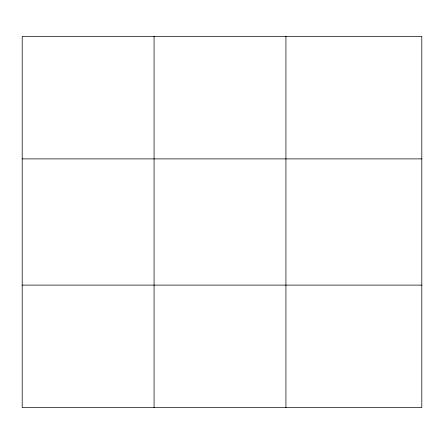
<?xml version="1.0" encoding="UTF-8"?>
<svg xmlns="http://www.w3.org/2000/svg" width="444" height="444" viewBox="0 0 444 444"><rect width="100%" height="100%" fill="white"/><g stroke="black" fill="none" stroke-linecap="round" stroke-linejoin="round"><path stroke-width="0.67" d="M154.068 407.614L154.068 36.386M285.936 407.614L285.936 36.386M421.8 285.109L421.8 407.614L22.2 407.614L22.2 36.386L421.8 36.386L421.8 285.109L22.2 285.109M22.2 158.891L421.8 158.891"/></g></svg>
